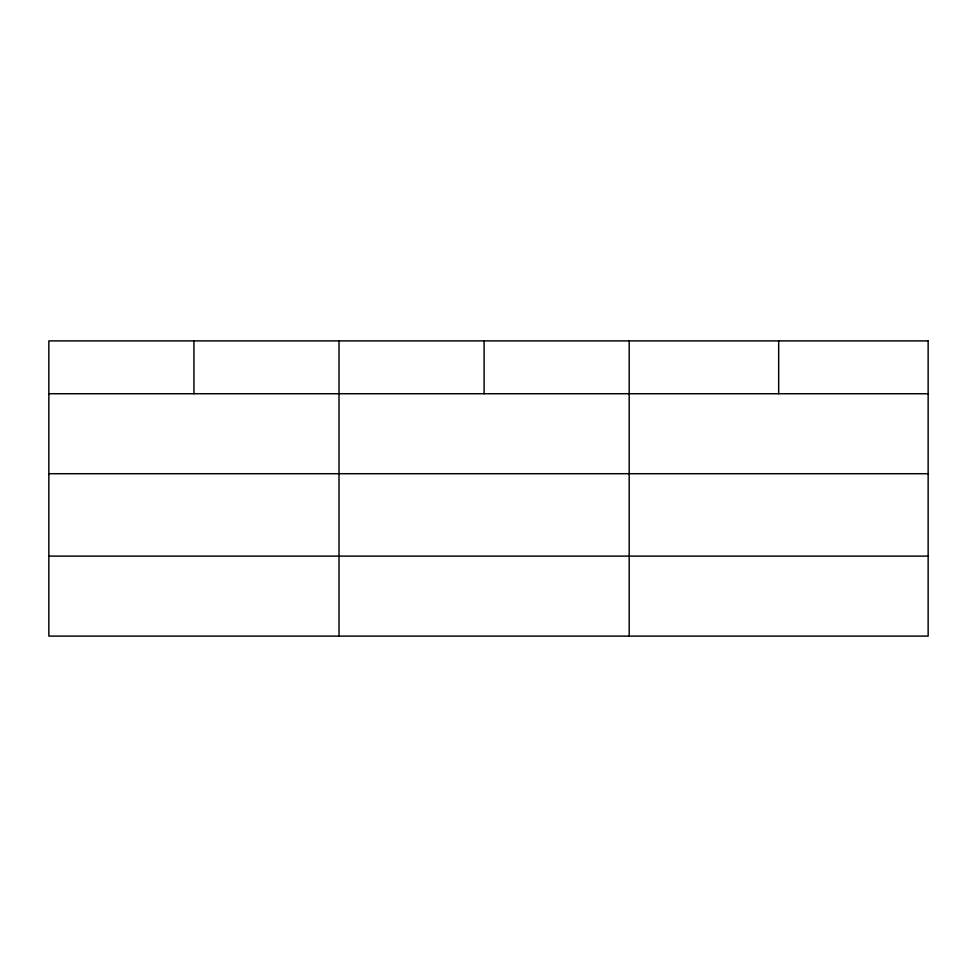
<?xml version="1.0" encoding="UTF-8"?>
<svg xmlns="http://www.w3.org/2000/svg" width="977" height="977" viewBox="0 0 977 977"><rect width="100%" height="100%" fill="white"/><g stroke="black" fill="none" stroke-linecap="round" stroke-linejoin="round"><path stroke-width="1.47" d="M48.85 393.731L928.15 393.731M48.85 473.711L928.15 473.711M48.85 556.121L928.15 556.121M778.669 340.9L778.669 393.731M629.188 340.9L629.188 636.1M484.103 340.9L484.103 393.731M339.019 340.9L339.019 636.1M193.935 340.9L193.935 393.731M928.15 340.9L48.85 340.9L48.85 636.1L928.15 636.1L928.15 340.9"/></g></svg>
